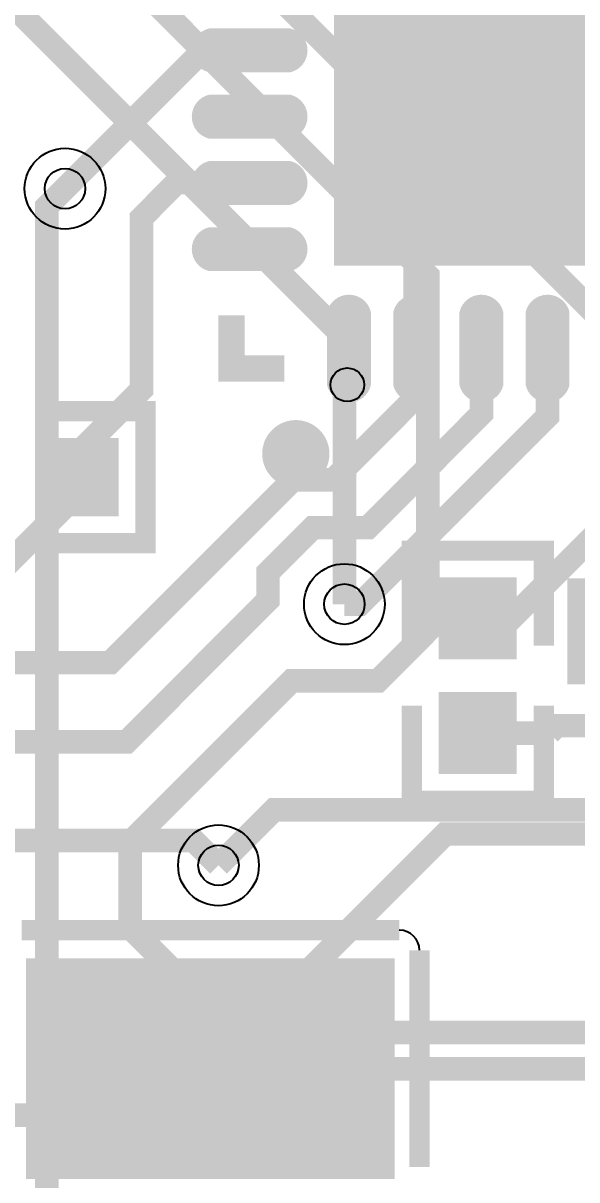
# Model space of a CAD drawing. Extents: x -5 to 4186, y -5 to 3927.
# Drawn here: x 2447.9 to 2612.5, y 2280.3 to 2623.9 of the extents above; entities that cross this region are included whole.
import ezdxf

# ---------------------------------------------------------------- set-up
doc = ezdxf.new("R2010")
doc.units = 9
for name, color, linetype, true_color in [('BottomLayer', 7, 'Continuous', 0x0000ff), ('Document', 7, 'Continuous', 0xffffff), ('Hole', 7, 'Continuous', 0x222222), ('Multi-Layer', 7, 'Continuous', 0xc0c0c0), ('TopLayer', 7, 'Continuous', 0xff0000), ('TopPasteMaskLayer', 7, 'Continuous', 0x808080), ('TopSilkLayer', 7, 'Continuous', 0xffcc00), ('TopSolderMaskLayer', 7, 'Continuous', 0x800080)]:
    doc.layers.add(name, color=color, linetype=linetype, true_color=true_color)

msp = doc.modelspace()

# ---------------------------------------------------------------- hatches: boundary and pattern name
at = {"layer": 'TopLayer'}
for points in [[(2541.3, 2552.81), (2541.3, 2659.11), (2647.6, 2659.11), (2647.6, 2552.81)], [(2504.98, 2610.29, -0.785398), (2504.98, 2621.31), (2525.45, 2621.31, -0.785398), (2525.45, 2610.29)], [(2504.98, 2590.61, -0.785398), (2504.98, 2601.63), (2525.45, 2601.63, -0.785398), (2525.45, 2590.61)], [(2504.98, 2570.92, -0.785398), (2504.98, 2581.94), (2525.45, 2581.94, -0.785398), (2525.45, 2570.92)], [(2504.98, 2551.24, -0.785398), (2504.98, 2562.26), (2525.45, 2562.26, -0.785398), (2525.45, 2551.24)], [(2550.26, 2516.98, -0.785398), (2539.23, 2516.98), (2539.23, 2537.46, -0.785398), (2550.26, 2537.46)], [(2569.94, 2516.98, -0.785398), (2558.91, 2516.98), (2558.91, 2537.46, -0.785398), (2569.94, 2537.46)], [(2589.63, 2516.98, -0.785398), (2578.6, 2516.98), (2578.6, 2537.46, -0.785398), (2589.63, 2537.46)], [(2609.31, 2516.98, -0.785398), (2598.28, 2516.98), (2598.28, 2537.46, -0.785398), (2609.31, 2537.46)], [(2452.95, 2499.65), (2452.95, 2478.39), (2475.22, 2478.39), (2475.22, 2499.65)], [(2572.42, 2435.93), (2593.68, 2435.93), (2593.68, 2458.19), (2572.42, 2458.19)], [(2572.42, 2424.11), (2593.68, 2424.11), (2593.68, 2401.85), (2572.42, 2401.85)], [(2556.7, 2281.08), (2450.4, 2281.08), (2450.4, 2345.45), (2556.7, 2345.45)]]:
    msp.add_hatch(color=256, dxfattribs=at).paths.add_polyline_path(points)
at = {"layer": 'TopPasteMaskLayer'}
for points in [[(2551.93, 2563.43), (2551.93, 2648.47), (2636.97, 2648.47), (2636.97, 2563.43)], [(2499.47, 2615.65), (2499.49, 2615.35), (2499.52, 2615.04), (2499.57, 2614.74), (2499.64, 2614.45), (2499.72, 2614.15), (2499.82, 2613.87), (2499.93, 2613.59), (2500.06, 2613.31), (2500.21, 2613.04), (2500.37, 2612.79), (2500.54, 2612.54), (2500.73, 2612.3), (2500.93, 2612.07), (2501.14, 2611.85), (2501.36, 2611.64), (2501.6, 2611.45), (2501.84, 2611.27), (2502.1, 2611.1), (2502.36, 2610.95), (2502.63, 2610.82), (2502.91, 2610.69), (2503.19, 2610.59), (2503.48, 2610.5), (2503.78, 2610.42), (2504.07, 2610.36), (2504.38, 2610.32), (2504.68, 2610.3), (2504.98, 2610.29), (2525.45, 2610.29), (2525.76, 2610.3), (2526.06, 2610.32), (2526.36, 2610.36), (2526.66, 2610.42), (2526.95, 2610.5), (2527.24, 2610.59), (2527.53, 2610.69), (2527.81, 2610.82), (2528.08, 2610.95), (2528.34, 2611.1), (2528.59, 2611.27), (2528.84, 2611.45), (2529.07, 2611.64), (2529.3, 2611.85), (2529.51, 2612.07), (2529.71, 2612.3), (2529.89, 2612.54), (2530.07, 2612.79), (2530.23, 2613.04), (2530.37, 2613.31), (2530.5, 2613.59), (2530.61, 2613.87), (2530.71, 2614.15), (2530.8, 2614.45), (2530.86, 2614.74), (2530.91, 2615.04), (2530.95, 2615.35), (2530.96, 2615.65), (2530.96, 2615.95), (2530.95, 2616.25), (2530.91, 2616.56), (2530.86, 2616.86), (2530.8, 2617.15), (2530.71, 2617.44), (2530.61, 2617.73), (2530.5, 2618.01), (2530.37, 2618.29), (2530.23, 2618.56), (2530.07, 2618.82), (2529.89, 2619.06), (2529.71, 2619.3), (2529.51, 2619.53), (2529.3, 2619.75), (2529.07, 2619.96), (2528.84, 2620.15), (2528.59, 2620.33), (2528.34, 2620.5), (2528.08, 2620.65), (2527.81, 2620.78), (2527.53, 2620.91), (2527.24, 2621.01), (2526.95, 2621.1), (2526.66, 2621.18), (2526.36, 2621.24), (2526.06, 2621.28), (2525.76, 2621.3), (2525.45, 2621.31), (2504.98, 2621.31), (2504.68, 2621.3), (2504.38, 2621.28), (2504.07, 2621.24), (2503.78, 2621.18), (2503.48, 2621.1), (2503.19, 2621.01), (2502.91, 2620.91), (2502.63, 2620.78), (2502.36, 2620.65), (2502.1, 2620.5), (2501.84, 2620.33), (2501.6, 2620.15), (2501.36, 2619.96), (2501.14, 2619.75), (2500.93, 2619.53), (2500.73, 2619.3), (2500.54, 2619.06), (2500.37, 2618.82), (2500.21, 2618.56), (2500.06, 2618.29), (2499.93, 2618.01), (2499.82, 2617.73), (2499.72, 2617.44), (2499.64, 2617.15), (2499.57, 2616.86), (2499.52, 2616.56), (2499.49, 2616.25), (2499.47, 2615.95)], [(2499.47, 2595.97), (2499.49, 2595.67), (2499.52, 2595.36), (2499.57, 2595.06), (2499.64, 2594.77), (2499.72, 2594.47), (2499.82, 2594.19), (2499.93, 2593.91), (2500.06, 2593.63), (2500.21, 2593.36), (2500.37, 2593.1), (2500.54, 2592.86), (2500.73, 2592.62), (2500.93, 2592.39), (2501.14, 2592.17), (2501.36, 2591.96), (2501.6, 2591.77), (2501.84, 2591.59), (2502.1, 2591.42), (2502.36, 2591.27), (2502.63, 2591.14), (2502.91, 2591.01), (2503.19, 2590.91), (2503.48, 2590.82), (2503.78, 2590.74), (2504.07, 2590.68), (2504.38, 2590.64), (2504.68, 2590.62), (2504.98, 2590.61), (2525.45, 2590.61), (2525.76, 2590.62), (2526.06, 2590.64), (2526.36, 2590.68), (2526.66, 2590.74), (2526.95, 2590.82), (2527.24, 2590.91), (2527.53, 2591.01), (2527.81, 2591.14), (2528.08, 2591.27), (2528.34, 2591.42), (2528.59, 2591.59), (2528.84, 2591.77), (2529.07, 2591.96), (2529.3, 2592.17), (2529.51, 2592.39), (2529.71, 2592.62), (2529.89, 2592.86), (2530.07, 2593.1), (2530.23, 2593.36), (2530.37, 2593.63), (2530.5, 2593.91), (2530.61, 2594.19), (2530.71, 2594.47), (2530.8, 2594.77), (2530.86, 2595.06), (2530.91, 2595.36), (2530.95, 2595.67), (2530.96, 2595.97), (2530.96, 2596.27), (2530.95, 2596.57), (2530.91, 2596.88), (2530.86, 2597.18), (2530.8, 2597.47), (2530.71, 2597.76), (2530.61, 2598.05), (2530.5, 2598.33), (2530.37, 2598.61), (2530.23, 2598.88), (2530.07, 2599.14), (2529.89, 2599.38), (2529.71, 2599.62), (2529.51, 2599.85), (2529.3, 2600.07), (2529.07, 2600.28), (2528.84, 2600.47), (2528.59, 2600.65), (2528.34, 2600.82), (2528.08, 2600.97), (2527.81, 2601.11), (2527.53, 2601.23), (2527.24, 2601.33), (2526.95, 2601.42), (2526.66, 2601.5), (2526.36, 2601.56), (2526.06, 2601.6), (2525.76, 2601.62), (2525.45, 2601.63), (2504.98, 2601.63), (2504.68, 2601.62), (2504.38, 2601.6), (2504.07, 2601.56), (2503.78, 2601.5), (2503.48, 2601.42), (2503.19, 2601.33), (2502.91, 2601.23), (2502.63, 2601.11), (2502.36, 2600.97), (2502.1, 2600.82), (2501.84, 2600.65), (2501.6, 2600.47), (2501.36, 2600.28), (2501.14, 2600.07), (2500.93, 2599.85), (2500.73, 2599.62), (2500.54, 2599.38), (2500.37, 2599.14), (2500.21, 2598.88), (2500.06, 2598.61), (2499.93, 2598.33), (2499.82, 2598.05), (2499.72, 2597.76), (2499.64, 2597.47), (2499.57, 2597.18), (2499.52, 2596.88), (2499.49, 2596.57), (2499.47, 2596.27)], [(2499.49, 2576.89), (2499.47, 2576.58), (2499.47, 2576.28), (2499.49, 2575.97), (2499.52, 2575.67), (2499.57, 2575.37), (2499.64, 2575.08), (2499.72, 2574.78), (2499.82, 2574.5), (2499.93, 2574.22), (2500.06, 2573.94), (2500.21, 2573.67), (2500.37, 2573.42), (2500.54, 2573.17), (2500.73, 2572.93), (2500.93, 2572.7), (2501.14, 2572.48), (2501.36, 2572.27), (2501.6, 2572.08), (2501.84, 2571.9), (2502.1, 2571.73), (2502.36, 2571.58), (2502.63, 2571.44), (2502.91, 2571.32), (2503.19, 2571.22), (2503.48, 2571.13), (2503.78, 2571.05), (2504.07, 2570.99), (2504.38, 2570.95), (2504.68, 2570.93), (2504.98, 2570.92), (2525.45, 2570.92), (2525.76, 2570.93), (2526.06, 2570.95), (2526.36, 2570.99), (2526.66, 2571.05), (2526.95, 2571.13), (2527.24, 2571.22), (2527.53, 2571.32), (2527.81, 2571.44), (2528.08, 2571.58), (2528.34, 2571.73), (2528.59, 2571.9), (2528.84, 2572.08), (2529.07, 2572.27), (2529.3, 2572.48), (2529.51, 2572.7), (2529.71, 2572.93), (2529.89, 2573.17), (2530.07, 2573.42), (2530.23, 2573.67), (2530.37, 2573.94), (2530.5, 2574.22), (2530.61, 2574.5), (2530.71, 2574.78), (2530.8, 2575.08), (2530.86, 2575.37), (2530.91, 2575.67), (2530.95, 2575.97), (2530.96, 2576.28), (2530.96, 2576.58), (2530.95, 2576.89), (2530.91, 2577.19), (2530.86, 2577.49), (2530.8, 2577.78), (2530.71, 2578.08), (2530.61, 2578.36), (2530.5, 2578.64), (2530.37, 2578.92), (2530.23, 2579.19), (2530.07, 2579.44), (2529.89, 2579.69), (2529.71, 2579.93), (2529.51, 2580.16), (2529.3, 2580.38), (2529.07, 2580.59), (2528.84, 2580.78), (2528.59, 2580.96), (2528.34, 2581.13), (2528.08, 2581.28), (2527.81, 2581.42), (2527.53, 2581.54), (2527.24, 2581.64), (2526.95, 2581.73), (2526.66, 2581.81), (2526.36, 2581.87), (2526.06, 2581.91), (2525.76, 2581.93), (2525.45, 2581.94), (2504.98, 2581.94), (2504.68, 2581.93), (2504.38, 2581.91), (2504.07, 2581.87), (2503.78, 2581.81), (2503.48, 2581.73), (2503.19, 2581.64), (2502.91, 2581.54), (2502.63, 2581.42), (2502.36, 2581.28), (2502.1, 2581.13), (2501.84, 2580.96), (2501.6, 2580.78), (2501.36, 2580.59), (2501.14, 2580.38), (2500.93, 2580.16), (2500.73, 2579.93), (2500.54, 2579.69), (2500.37, 2579.44), (2500.21, 2579.19), (2500.06, 2578.92), (2499.93, 2578.64), (2499.82, 2578.36), (2499.72, 2578.08), (2499.64, 2577.78), (2499.57, 2577.49), (2499.52, 2577.19)], [(2499.47, 2556.6), (2499.49, 2556.3), (2499.52, 2555.99), (2499.57, 2555.69), (2499.64, 2555.4), (2499.72, 2555.11), (2499.82, 2554.82), (2499.93, 2554.54), (2500.06, 2554.26), (2500.21, 2553.99), (2500.37, 2553.74), (2500.54, 2553.49), (2500.73, 2553.25), (2500.93, 2553.02), (2501.14, 2552.8), (2501.36, 2552.59), (2501.6, 2552.4), (2501.84, 2552.22), (2502.1, 2552.05), (2502.36, 2551.9), (2502.63, 2551.76), (2502.91, 2551.64), (2503.19, 2551.54), (2503.48, 2551.45), (2503.78, 2551.37), (2504.07, 2551.31), (2504.38, 2551.27), (2504.68, 2551.25), (2504.98, 2551.24), (2525.45, 2551.24), (2525.76, 2551.25), (2526.06, 2551.27), (2526.36, 2551.31), (2526.66, 2551.37), (2526.95, 2551.45), (2527.24, 2551.54), (2527.53, 2551.64), (2527.81, 2551.76), (2528.08, 2551.9), (2528.34, 2552.05), (2528.59, 2552.22), (2528.84, 2552.4), (2529.07, 2552.59), (2529.3, 2552.8), (2529.51, 2553.02), (2529.71, 2553.25), (2529.89, 2553.49), (2530.07, 2553.74), (2530.23, 2553.99), (2530.37, 2554.26), (2530.5, 2554.54), (2530.61, 2554.82), (2530.71, 2555.11), (2530.8, 2555.4), (2530.86, 2555.69), (2530.91, 2555.99), (2530.95, 2556.3), (2530.96, 2556.6), (2530.96, 2556.9), (2530.95, 2557.21), (2530.91, 2557.51), (2530.86, 2557.81), (2530.8, 2558.1), (2530.71, 2558.39), (2530.61, 2558.68), (2530.5, 2558.96), (2530.37, 2559.24), (2530.23, 2559.51), (2530.07, 2559.76), (2529.89, 2560.01), (2529.71, 2560.25), (2529.51, 2560.48), (2529.3, 2560.7), (2529.07, 2560.91), (2528.84, 2561.1), (2528.59, 2561.28), (2528.34, 2561.45), (2528.08, 2561.6), (2527.81, 2561.74), (2527.53, 2561.86), (2527.24, 2561.96), (2526.95, 2562.05), (2526.66, 2562.13), (2526.36, 2562.19), (2526.06, 2562.23), (2525.76, 2562.25), (2525.45, 2562.26), (2504.98, 2562.26), (2504.68, 2562.25), (2504.38, 2562.23), (2504.07, 2562.19), (2503.78, 2562.13), (2503.48, 2562.05), (2503.19, 2561.96), (2502.91, 2561.86), (2502.63, 2561.74), (2502.36, 2561.6), (2502.1, 2561.45), (2501.84, 2561.28), (2501.6, 2561.1), (2501.36, 2560.91), (2501.14, 2560.7), (2500.93, 2560.48), (2500.73, 2560.25), (2500.54, 2560.01), (2500.37, 2559.76), (2500.21, 2559.51), (2500.06, 2559.24), (2499.93, 2558.96), (2499.82, 2558.68), (2499.72, 2558.39), (2499.64, 2558.1), (2499.57, 2557.81), (2499.52, 2557.51), (2499.49, 2557.21), (2499.47, 2556.9)], [(2539.24, 2516.68), (2539.27, 2516.38), (2539.31, 2516.08), (2539.37, 2515.78), (2539.44, 2515.48), (2539.53, 2515.19), (2539.64, 2514.91), (2539.76, 2514.63), (2539.9, 2514.36), (2540.05, 2514.1), (2540.22, 2513.84), (2540.4, 2513.6), (2540.59, 2513.36), (2540.8, 2513.14), (2541.01, 2512.93), (2541.24, 2512.73), (2541.48, 2512.54), (2541.73, 2512.37), (2541.99, 2512.21), (2542.26, 2512.07), (2542.53, 2511.94), (2542.81, 2511.82), (2543.1, 2511.72), (2543.39, 2511.64), (2543.69, 2511.57), (2543.99, 2511.52), (2544.29, 2511.49), (2544.6, 2511.47), (2544.9, 2511.47), (2545.2, 2511.49), (2545.5, 2511.52), (2545.8, 2511.57), (2546.1, 2511.64), (2546.39, 2511.72), (2546.68, 2511.82), (2546.96, 2511.94), (2547.24, 2512.07), (2547.5, 2512.21), (2547.76, 2512.37), (2548.01, 2512.54), (2548.25, 2512.73), (2548.48, 2512.93), (2548.7, 2513.14), (2548.9, 2513.36), (2549.1, 2513.6), (2549.28, 2513.84), (2549.44, 2514.1), (2549.6, 2514.36), (2549.73, 2514.63), (2549.85, 2514.91), (2549.96, 2515.19), (2550.05, 2515.48), (2550.13, 2515.78), (2550.18, 2516.08), (2550.23, 2516.38), (2550.25, 2516.68), (2550.26, 2516.98), (2550.26, 2537.46), (2550.25, 2537.76), (2550.23, 2538.06), (2550.18, 2538.36), (2550.13, 2538.66), (2550.05, 2538.96), (2549.96, 2539.25), (2549.85, 2539.53), (2549.73, 2539.81), (2549.6, 2540.08), (2549.44, 2540.34), (2549.28, 2540.6), (2549.1, 2540.84), (2548.9, 2541.08), (2548.7, 2541.3), (2548.48, 2541.51), (2548.25, 2541.71), (2548.01, 2541.9), (2547.76, 2542.07), (2547.5, 2542.23), (2547.24, 2542.37), (2546.96, 2542.5), (2546.68, 2542.62), (2546.39, 2542.72), (2546.1, 2542.8), (2545.8, 2542.87), (2545.5, 2542.92), (2545.2, 2542.95), (2544.9, 2542.97), (2544.6, 2542.97), (2544.29, 2542.95), (2543.99, 2542.92), (2543.69, 2542.87), (2543.39, 2542.8), (2543.1, 2542.72), (2542.81, 2542.62), (2542.53, 2542.5), (2542.26, 2542.37), (2541.99, 2542.23), (2541.73, 2542.07), (2541.48, 2541.9), (2541.24, 2541.71), (2541.01, 2541.51), (2540.8, 2541.3), (2540.59, 2541.08), (2540.4, 2540.84), (2540.22, 2540.6), (2540.05, 2540.34), (2539.9, 2540.08), (2539.76, 2539.81), (2539.64, 2539.53), (2539.53, 2539.25), (2539.44, 2538.96), (2539.37, 2538.66), (2539.31, 2538.36), (2539.27, 2538.06), (2539.24, 2537.76), (2539.23, 2537.46), (2539.23, 2516.98)], [(2558.92, 2516.68), (2558.95, 2516.38), (2558.99, 2516.08), (2559.05, 2515.78), (2559.12, 2515.48), (2559.21, 2515.19), (2559.32, 2514.91), (2559.44, 2514.63), (2559.58, 2514.36), (2559.73, 2514.1), (2559.9, 2513.84), (2560.08, 2513.6), (2560.27, 2513.36), (2560.48, 2513.14), (2560.69, 2512.93), (2560.92, 2512.73), (2561.16, 2512.54), (2561.41, 2512.37), (2561.67, 2512.21), (2561.94, 2512.07), (2562.21, 2511.94), (2562.49, 2511.82), (2562.78, 2511.72), (2563.07, 2511.64), (2563.37, 2511.57), (2563.67, 2511.52), (2563.97, 2511.49), (2564.28, 2511.47), (2564.58, 2511.47), (2564.88, 2511.49), (2565.18, 2511.52), (2565.48, 2511.57), (2565.78, 2511.64), (2566.07, 2511.72), (2566.36, 2511.82), (2566.64, 2511.94), (2566.92, 2512.07), (2567.18, 2512.21), (2567.44, 2512.37), (2567.69, 2512.54), (2567.93, 2512.73), (2568.16, 2512.93), (2568.38, 2513.14), (2568.58, 2513.36), (2568.78, 2513.6), (2568.96, 2513.84), (2569.12, 2514.1), (2569.28, 2514.36), (2569.41, 2514.63), (2569.53, 2514.91), (2569.64, 2515.19), (2569.73, 2515.48), (2569.81, 2515.78), (2569.86, 2516.08), (2569.91, 2516.38), (2569.93, 2516.68), (2569.94, 2516.98), (2569.94, 2537.46), (2569.93, 2537.76), (2569.91, 2538.06), (2569.86, 2538.36), (2569.81, 2538.66), (2569.73, 2538.96), (2569.64, 2539.25), (2569.53, 2539.53), (2569.41, 2539.81), (2569.28, 2540.08), (2569.12, 2540.34), (2568.96, 2540.6), (2568.78, 2540.84), (2568.58, 2541.08), (2568.38, 2541.3), (2568.16, 2541.51), (2567.93, 2541.71), (2567.69, 2541.9), (2567.44, 2542.07), (2567.18, 2542.23), (2566.92, 2542.37), (2566.64, 2542.5), (2566.36, 2542.62), (2566.07, 2542.72), (2565.78, 2542.8), (2565.48, 2542.87), (2565.18, 2542.92), (2564.88, 2542.95), (2564.58, 2542.97), (2564.28, 2542.97), (2563.97, 2542.95), (2563.67, 2542.92), (2563.37, 2542.87), (2563.07, 2542.8), (2562.78, 2542.72), (2562.49, 2542.62), (2562.21, 2542.5), (2561.94, 2542.37), (2561.67, 2542.23), (2561.41, 2542.07), (2561.16, 2541.9), (2560.92, 2541.71), (2560.69, 2541.51), (2560.48, 2541.3), (2560.27, 2541.08), (2560.08, 2540.84), (2559.9, 2540.6), (2559.73, 2540.34), (2559.58, 2540.08), (2559.44, 2539.81), (2559.32, 2539.53), (2559.21, 2539.25), (2559.12, 2538.96), (2559.05, 2538.66), (2558.99, 2538.36), (2558.95, 2538.06), (2558.92, 2537.76), (2558.91, 2537.46), (2558.91, 2516.98)], [(2578.64, 2538.06), (2578.61, 2537.76), (2578.6, 2537.46), (2578.6, 2516.98), (2578.61, 2516.68), (2578.64, 2516.38), (2578.68, 2516.08), (2578.74, 2515.78), (2578.81, 2515.48), (2578.9, 2515.19), (2579.01, 2514.91), (2579.13, 2514.63), (2579.27, 2514.36), (2579.42, 2514.1), (2579.59, 2513.84), (2579.77, 2513.6), (2579.96, 2513.36), (2580.17, 2513.14), (2580.38, 2512.93), (2580.61, 2512.73), (2580.85, 2512.54), (2581.1, 2512.37), (2581.36, 2512.21), (2581.63, 2512.07), (2581.9, 2511.94), (2582.18, 2511.82), (2582.47, 2511.72), (2582.76, 2511.64), (2583.06, 2511.57), (2583.36, 2511.52), (2583.66, 2511.49), (2583.97, 2511.47), (2584.27, 2511.47), (2584.57, 2511.49), (2584.87, 2511.52), (2585.17, 2511.57), (2585.47, 2511.64), (2585.76, 2511.72), (2586.05, 2511.82), (2586.33, 2511.94), (2586.61, 2512.07), (2586.87, 2512.21), (2587.13, 2512.37), (2587.38, 2512.54), (2587.62, 2512.73), (2587.85, 2512.93), (2588.07, 2513.14), (2588.27, 2513.36), (2588.47, 2513.6), (2588.65, 2513.84), (2588.81, 2514.1), (2588.97, 2514.36), (2589.1, 2514.63), (2589.22, 2514.91), (2589.33, 2515.19), (2589.42, 2515.48), (2589.5, 2515.78), (2589.55, 2516.08), (2589.6, 2516.38), (2589.62, 2516.68), (2589.63, 2516.98), (2589.63, 2537.46), (2589.62, 2537.76), (2589.6, 2538.06), (2589.55, 2538.36), (2589.5, 2538.66), (2589.42, 2538.96), (2589.33, 2539.25), (2589.22, 2539.53), (2589.1, 2539.81), (2588.97, 2540.08), (2588.81, 2540.34), (2588.65, 2540.6), (2588.47, 2540.84), (2588.27, 2541.08), (2588.07, 2541.3), (2587.85, 2541.51), (2587.62, 2541.71), (2587.38, 2541.9), (2587.13, 2542.07), (2586.87, 2542.23), (2586.61, 2542.37), (2586.33, 2542.5), (2586.05, 2542.62), (2585.76, 2542.72), (2585.47, 2542.8), (2585.17, 2542.87), (2584.87, 2542.92), (2584.57, 2542.95), (2584.27, 2542.97), (2583.97, 2542.97), (2583.66, 2542.95), (2583.36, 2542.92), (2583.06, 2542.87), (2582.76, 2542.8), (2582.47, 2542.72), (2582.18, 2542.62), (2581.9, 2542.5), (2581.63, 2542.37), (2581.36, 2542.23), (2581.1, 2542.07), (2580.85, 2541.9), (2580.61, 2541.71), (2580.38, 2541.51), (2580.17, 2541.3), (2579.96, 2541.08), (2579.77, 2540.84), (2579.59, 2540.6), (2579.42, 2540.34), (2579.27, 2540.08), (2579.13, 2539.81), (2579.01, 2539.53), (2578.9, 2539.25), (2578.81, 2538.96), (2578.74, 2538.66), (2578.68, 2538.36)], [(2598.29, 2516.68), (2598.32, 2516.38), (2598.36, 2516.08), (2598.42, 2515.78), (2598.49, 2515.48), (2598.58, 2515.19), (2598.69, 2514.91), (2598.81, 2514.63), (2598.95, 2514.36), (2599.1, 2514.1), (2599.27, 2513.84), (2599.45, 2513.6), (2599.64, 2513.36), (2599.85, 2513.14), (2600.06, 2512.93), (2600.29, 2512.73), (2600.53, 2512.54), (2600.78, 2512.37), (2601.04, 2512.21), (2601.31, 2512.07), (2601.58, 2511.94), (2601.86, 2511.82), (2602.15, 2511.72), (2602.44, 2511.64), (2602.74, 2511.57), (2603.04, 2511.52), (2603.34, 2511.49), (2603.64, 2511.47), (2603.95, 2511.47), (2604.25, 2511.49), (2604.55, 2511.52), (2604.85, 2511.57), (2605.15, 2511.64), (2605.44, 2511.72), (2605.73, 2511.82), (2606.01, 2511.94), (2606.29, 2512.07), (2606.55, 2512.21), (2606.81, 2512.37), (2607.06, 2512.54), (2607.3, 2512.73), (2607.53, 2512.93), (2607.75, 2513.14), (2607.95, 2513.36), (2608.15, 2513.6), (2608.33, 2513.84), (2608.49, 2514.1), (2608.64, 2514.36), (2608.78, 2514.63), (2608.9, 2514.91), (2609.01, 2515.19), (2609.1, 2515.48), (2609.18, 2515.78), (2609.23, 2516.08), (2609.28, 2516.38), (2609.3, 2516.68), (2609.31, 2516.98), (2609.31, 2537.46), (2609.3, 2537.76), (2609.28, 2538.06), (2609.23, 2538.36), (2609.18, 2538.66), (2609.1, 2538.96), (2609.01, 2539.25), (2608.9, 2539.53), (2608.78, 2539.81), (2608.64, 2540.08), (2608.49, 2540.34), (2608.33, 2540.6), (2608.15, 2540.84), (2607.95, 2541.08), (2607.75, 2541.3), (2607.53, 2541.51), (2607.3, 2541.71), (2607.06, 2541.9), (2606.81, 2542.07), (2606.55, 2542.23), (2606.29, 2542.37), (2606.01, 2542.5), (2605.73, 2542.62), (2605.44, 2542.72), (2605.15, 2542.8), (2604.85, 2542.87), (2604.55, 2542.92), (2604.25, 2542.95), (2603.95, 2542.97), (2603.64, 2542.97), (2603.34, 2542.95), (2603.04, 2542.92), (2602.74, 2542.87), (2602.44, 2542.8), (2602.15, 2542.72), (2601.86, 2542.62), (2601.58, 2542.5), (2601.31, 2542.37), (2601.04, 2542.23), (2600.78, 2542.07), (2600.53, 2541.9), (2600.29, 2541.71), (2600.06, 2541.51), (2599.85, 2541.3), (2599.64, 2541.08), (2599.45, 2540.84), (2599.27, 2540.6), (2599.1, 2540.34), (2598.95, 2540.08), (2598.81, 2539.81), (2598.69, 2539.53), (2598.58, 2539.25), (2598.49, 2538.96), (2598.42, 2538.66), (2598.36, 2538.36), (2598.32, 2538.06), (2598.29, 2537.76), (2598.28, 2537.46), (2598.28, 2516.98)], [(2452.36, 2498.08), (2452.36, 2479.96), (2453.94, 2478.39), (2473.65, 2478.39), (2475.22, 2479.96), (2475.22, 2498.08), (2473.65, 2499.65), (2453.94, 2499.65)], [(2573.99, 2435.33), (2592.1, 2435.33), (2593.68, 2436.91), (2593.68, 2456.62), (2592.1, 2458.19), (2573.99, 2458.19), (2572.42, 2456.62), (2572.42, 2436.91)], [(2573.99, 2424.71), (2592.1, 2424.71), (2593.68, 2423.13), (2593.68, 2403.42), (2592.1, 2401.85), (2573.99, 2401.85), (2572.42, 2403.42), (2572.42, 2423.13)], [(2552.76, 2281.08), (2525.56, 2281.08), (2521.62, 2285.02), (2521.62, 2299.03), (2517.68, 2302.97), (2489.41, 2302.97), (2485.48, 2299.03), (2485.48, 2285.02), (2481.54, 2281.08), (2454.33, 2281.08), (2450.4, 2285.02), (2450.4, 2341.51), (2454.33, 2345.45), (2552.76, 2345.45), (2556.7, 2341.51), (2556.7, 2285.02)]]:
    msp.add_hatch(color=256, dxfattribs=at).paths.add_polyline_path(points)
at = {"layer": 'TopSilkLayer'}
msp.add_hatch(color=256, dxfattribs=at).paths.add_polyline_path([(2538.94, 2496.02), (2538.89, 2496.92), (2538.77, 2497.8), (2538.56, 2498.68), (2538.28, 2499.53), (2537.93, 2500.35), (2537.5, 2501.14), (2537, 2501.88), (2536.44, 2502.58), (2535.82, 2503.23), (2535.14, 2503.81), (2534.42, 2504.34), (2533.65, 2504.79), (2532.84, 2505.18), (2532, 2505.49), (2531.13, 2505.73), (2530.25, 2505.89), (2529.36, 2505.96), (2528.46, 2505.96), (2527.57, 2505.88), (2526.69, 2505.72), (2525.83, 2505.48), (2524.99, 2505.16), (2524.18, 2504.77), (2523.41, 2504.31), (2522.69, 2503.78), (2522.02, 2503.19), (2521.4, 2502.54), (2520.84, 2501.84), (2520.35, 2501.09), (2519.92, 2500.31), (2519.57, 2499.48), (2519.3, 2498.63), (2519.1, 2497.76), (2518.98, 2496.87), (2518.94, 2495.97), (2518.98, 2495.08), (2519.1, 2494.19), (2519.3, 2493.32), (2519.57, 2492.46), (2519.92, 2491.64), (2520.35, 2490.85), (2520.84, 2490.1), (2521.4, 2489.4), (2522.02, 2488.75), (2522.69, 2488.16), (2523.41, 2487.64), (2524.18, 2487.18), (2524.99, 2486.79), (2525.83, 2486.47), (2526.69, 2486.23), (2527.57, 2486.07), (2528.46, 2485.98), (2529.36, 2485.98), (2530.25, 2486.06), (2531.13, 2486.22), (2532, 2486.45), (2532.84, 2486.77), (2533.65, 2487.15), (2534.42, 2487.61), (2535.14, 2488.13), (2535.82, 2488.72), (2536.44, 2489.36), (2537, 2490.06), (2537.5, 2490.81), (2537.93, 2491.6), (2538.28, 2492.42), (2538.56, 2493.27), (2538.77, 2494.14), (2538.89, 2495.03), (2538.94, 2495.92)])
at = {"layer": 'TopSolderMaskLayer'}
for points in [[(2540.3, 2551.81), (2540.3, 2660.11), (2648.6, 2660.11), (2648.6, 2551.81)], [(2503.12, 2609.29, -0.785398), (2503.12, 2622.31), (2527.31, 2622.31, -0.785398), (2527.31, 2609.29)], [(2503.12, 2589.61, -0.785398), (2503.12, 2602.63), (2527.31, 2602.63, -0.785398), (2527.31, 2589.61)], [(2503.12, 2569.92, -0.785398), (2503.12, 2582.94), (2527.31, 2582.94, -0.785398), (2527.31, 2569.92)], [(2503.12, 2550.24, -0.785398), (2503.12, 2563.26), (2527.31, 2563.26, -0.785398), (2527.31, 2550.24)], [(2551.26, 2516.33, -0.785398), (2538.23, 2516.33), (2538.23, 2538.11, -0.785398), (2551.26, 2538.11)], [(2570.94, 2516.33, -0.785398), (2557.91, 2516.33), (2557.91, 2538.11, -0.785398), (2570.94, 2538.11)], [(2590.63, 2516.33, -0.785398), (2577.6, 2516.33), (2577.6, 2538.11, -0.785398), (2590.63, 2538.11)], [(2610.31, 2516.33, -0.785398), (2597.28, 2516.33), (2597.28, 2538.11, -0.785398), (2610.31, 2538.11)], [(2451.95, 2500.65), (2451.95, 2477.39), (2476.22, 2477.39), (2476.22, 2500.65)], [(2571.46, 2434.88), (2594.63, 2434.88), (2594.63, 2459.24), (2571.46, 2459.24)], [(2571.46, 2425.16), (2594.63, 2425.16), (2594.63, 2400.8), (2571.46, 2400.8)], [(2558.35, 2280.47), (2448.75, 2280.47), (2448.75, 2346.05), (2558.35, 2346.05)]]:
    msp.add_hatch(color=256, dxfattribs=at).paths.add_polyline_path(points)

# ---------------------------------------------------------------- linework, layer by layer
at = {"layer": 'BottomLayer', "const_width": 7}
for points in [[(3137.47, 2491.07), (2664.43, 2491.07), (2449.46, 2706.04), (2327.98, 2706.04)], [(2479.57, 2637.49), (2568.19, 2548.87), (2568.19, 2443.36), (2553.37, 2428.54), (2527.71, 2428.54), (2479.71, 2380.54), (2479.71, 2355.15), (2510.83, 2324.03), (2775.5, 2324.03), (2847.14, 2252.39), (2847.14, 1968.75)], [(2543.39, 2451.28), (2543.39, 2530.48), (2438.38, 2635.49), (2182.07, 2635.49), (2156.94, 2610.36), (2156.94, 2599.53), (2116.34, 2558.93), (2097.69, 2558.93)], [(2460.31, 2574.74), (2454.91, 2569.34), (2454.91, 2231.8), (2830.09, 1856.62)], [(3596.84, 2152), (3358.68, 2390.16), (2522.41, 2390.16), (2505.95, 2373.7)]]:
    msp.add_lwpolyline(points, dxfattribs=at)
at = {"layer": 'Document'}
msp.add_circle((2544.24, 2516.45), 5, dxfattribs=at)
at = {"layer": 'Hole'}
for centre in [(2460.31, 2574.74), (2543.39, 2451.28), (2505.95, 2373.7)]:
    msp.add_circle(centre, 6, dxfattribs=at)
at = {"layer": 'Multi-Layer'}
for centre in [(2460.31, 2574.74), (2543.39, 2451.28), (2505.95, 2373.7)]:
    msp.add_circle(centre, 12, dxfattribs=at)
at = {"layer": 'TopLayer', "const_width": 7}
for points in [[(2515.22, 2615.8), (2501.37, 2615.8), (2460.31, 2574.74)], [(2594.45, 2605.95), (2564.43, 2575.93), (2564.43, 2527.22)], [(2515.22, 2576.52), (2493.45, 2576.52), (2483.05, 2566.02), (2483.05, 2515.02), (2464.05, 2496.02), (2464.05, 2492.52)], [(2515.22, 2576.43), (2515.22, 2576.52)], [(2515.25, 2576.52), (2515.22, 2576.52)], [(2564.43, 2527.22), (2564.43, 2512.59), (2540.08, 2488.24), (2528.09, 2488.24), (2473.76, 2433.91), (2185.48, 2433.91)], [(2584.12, 2527.22), (2584.12, 2507.81), (2550.32, 2474.01), (2533.98, 2474.01), (2520.66, 2460.69), (2520.66, 2452.44), (2478.58, 2410.36), (2346.9, 2410.36)], [(2603.8, 2527.22), (2603.8, 2507.1), (2547.98, 2451.28), (2543.39, 2451.28)], [(2464.04, 2489), (2464.04, 2484.04), (2429, 2449), (2329, 2449), (2291.63, 2486.37), (2291.63, 2523)], [(2623.54, 2502.41), (2623.54, 2477.54), (2593.04, 2447.04), (2583.07, 2447.04)], [(2464.05, 2492.52), (2464.09, 2492.48), (2464.09, 2489.02)], [(2464.05, 2492.52), (2464.05, 2490.77)], [(2464.05, 2490.77), (2464.04, 2490.76), (2464.04, 2489)], [(2464.05, 2490.77), (2464.05, 2489.02)], [(2583.07, 2447.04), (2583, 2447.04)], [(2583.07, 2447.04), (2583.05, 2447.06)], [(2583.05, 2412.98), (2604.35, 2412.98)], [(2649.54, 2415.18), (2606.55, 2415.18), (2604.35, 2412.98)], [(2526.01, 2335.68), (2573.33, 2383), (2649.54, 2383)], [(1796.12, 2310.42), (2031.49, 2310.42), (2061.05, 2339.98), (2278.89, 2339.98), (2319.96, 2381.05), (2498.6, 2381.05), (2505.95, 2373.7)], [(2503.55, 2313.22), (2526.01, 2335.68)], [(2526.01, 2335.68), (2525.97, 2335.68), (2503.55, 2313.26)], [(2503.55, 2313.22), (2489.78, 2299.45), (2375.43, 2299.45)], [(2782.05, 2222.02), (2723.05, 2222.02), (2631.75, 2313.22), (2503.55, 2313.22)]]:
    msp.add_lwpolyline(points, dxfattribs=at)
at = {"layer": 'TopSilkLayer'}
for points, const_width in [([(2525.55, 2521.3), (2509.8, 2521.3), (2509.8, 2537.05)], 7.87), ([(2455.95, 2508.65), (2484.22, 2508.65), (2484.22, 2469.39), (2455.95, 2469.39)], 6), ([(2563.42, 2438.93), (2563.42, 2467.19), (2602.68, 2467.19), (2602.68, 2438.93)], 6), ([(2614.71, 2458.99), (2614.71, 2427.49)], 10), ([(2563.42, 2421.11), (2563.42, 2392.85), (2602.68, 2392.85), (2602.68, 2421.11)], 6), ([(2559.7, 2354.45), (2447.4, 2354.45)], 6), ([(2565.7, 2284.08), (2565.7, 2348.45)], 6)]:
    msp.add_lwpolyline(points, dxfattribs=dict(at, const_width=const_width))
msp.add_arc((2559.7, 2348.45), 6, 0, 90, dxfattribs=at)

doc.saveas('drawing.dxf')
